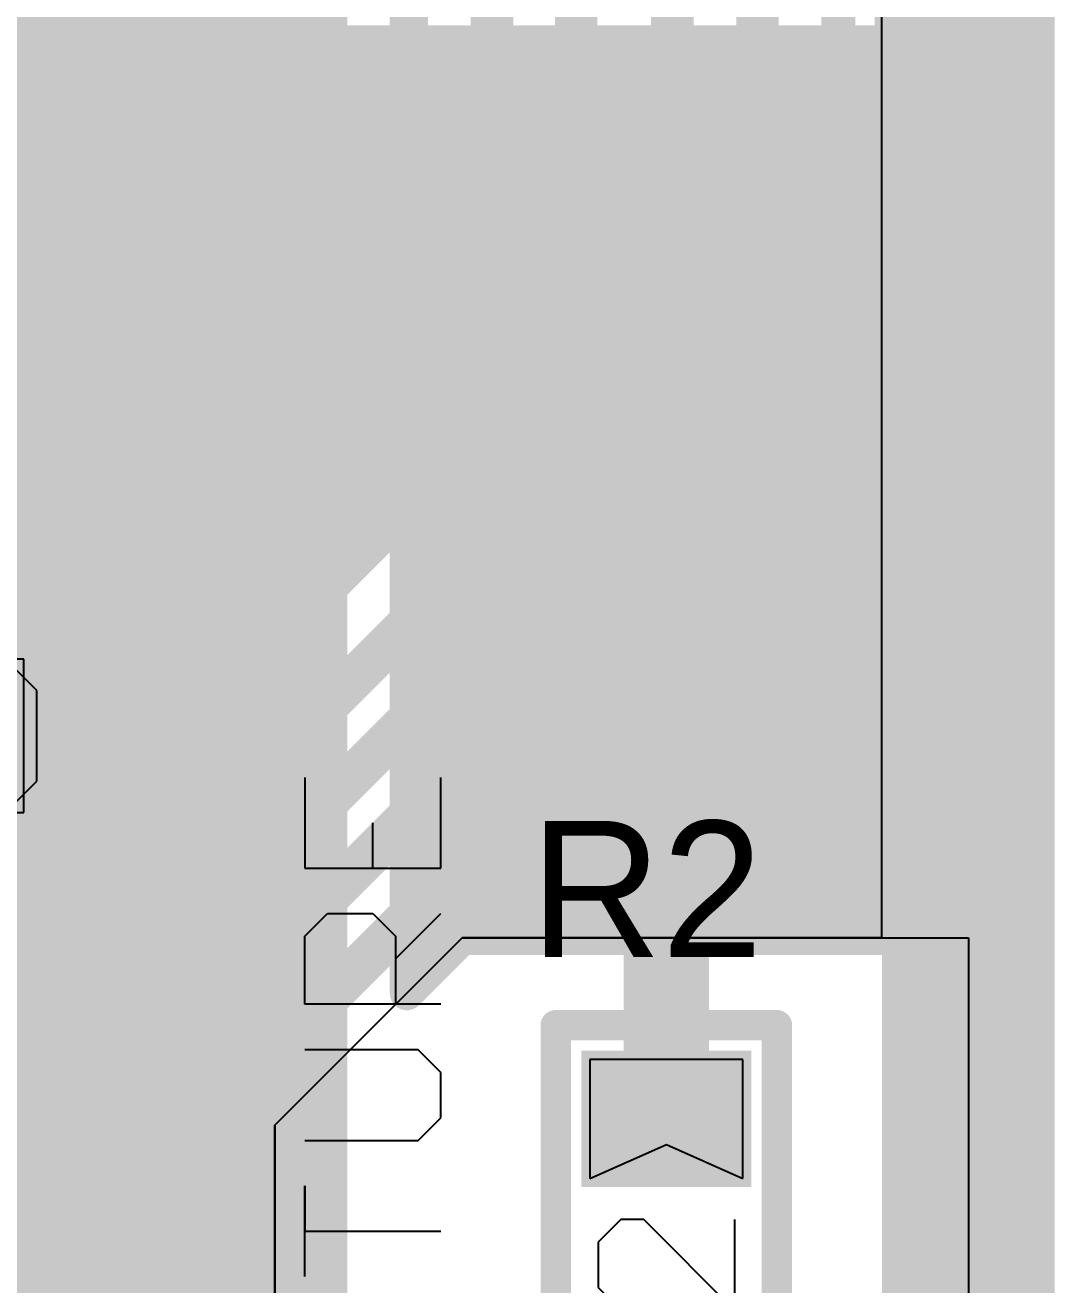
# Model space of a CAD drawing. Header units: millimetres. Extents: x 0.11 to 5.67, y 0.55 to 4.24.
# Drawn here: x 5.2089 to 5.4472, y 2.6565 to 2.9478 of the extents above; entities that cross this region are included whole.
import ezdxf

# ---------------------------------------------------------------- set-up
doc = ezdxf.new("R2010")
doc.units = ezdxf.units.MM
doc.header["$MEASUREMENT"] = 0
for name, color, linetype in [('BottomLayer', 5, 'Continuous'), ('InternalPlane1', 76, 'Continuous'), ('InternalPlane2', 16, 'Continuous'), ('KeepOutLayer', 6, 'Continuous'), ('Mechanical3', 76, 'Continuous'), ('MultiLayer', 9, 'Continuous'), ('TopLayer', 1, 'Continuous'), ('TopOverlay', 2, 'Continuous'), ('TopPaste', 8, 'Continuous'), ('TopSolder', 216, 'Continuous'), ('ViaHoleLayer', 16, 'Continuous')]:
    doc.layers.add(name, color=color, linetype=linetype)

# ---------------------------------------------------------------- blocks, each defined once
blk = doc.blocks.new('RC0603_172')
at = {"layer": 'Mechanical3'}
for p, q in [((-0.0452756, -0.015748), (-0.0452756, 0.0157379)), ((-0.0452756, 0.0157379), (-0.0295326, 0.0157379)), ((-0.0295326, 0.0157379), (-0.024285, 0.0104903)), ((-0.008542, 0.0157379), (-0.0137897, 0.0104903)), ((0.0019533, 0.0157379), (-0.008542, 0.0157379)), ((0.0072009, 0.0104903), (0.0019533, 0.0157379)), ((-0.024285, 0.0104903), (-0.024285, -5e-06)), ((0.0072009, 0.0052426), (0.0072009, 0.0104903)), ((-0.0137897, -0.015748), (0.0072009, 0.0052426)), ((-0.024285, -5e-06), (-0.0295326, -0.0052527)), ((-0.0295326, -0.0052527), (-0.0452756, -0.0052527)), ((-0.0347803, -0.0052527), (-0.024285, -0.015748)), ((0.0072009, -0.015748), (-0.0137897, -0.015748))]:
    blk.add_line(p, q, dxfattribs=at)
at = {"layer": 'TopLayer'}
for points in [[(-0.0442913, -0.0177165), (-0.0167323, -0.0177165), (-0.0442913, 0.0177165), (-0.0167323, 0.0177165)], [(0.0442677, 0.0177165), (0.0167087, 0.0177165), (0.0442677, -0.0177165), (0.0167087, -0.0177165)]]:
    blk.add_solid(points, dxfattribs=at)
at = {"layer": 'TopOverlay', "const_width": 0.0070079}
for points in [[(-0.0521653, 0.0255906), (-0.0521653, -0.0255906)], [(-0.0521653, 0.0255906), (0.0521654, 0.0255906)], [(0.0521654, 0.0255906), (0.0521654, -0.0255906)], [(-0.0521653, -0.0255906), (0.0521654, -0.0255906)]]:
    blk.add_lwpolyline(points, dxfattribs=at)
at = {"layer": 'TopOverlay', "const_width": 0.0035039}
for points in [[(-0.0539173, 0.0255906, 1), (-0.0504133, 0.0255906, 1)], [(-0.0539173, 0.0255906, 1), (-0.0504133, 0.0255906, 1)], [(0.0504134, 0.0255906, 1), (0.0539174, 0.0255906, 1)], [(0.0504134, 0.0255906, 1), (0.0539174, 0.0255906, 1)], [(-0.0539173, -0.0255906, 1), (-0.0504133, -0.0255906, 1)], [(-0.0539173, -0.0255906, 1), (-0.0504133, -0.0255906, 1)], [(0.0504134, -0.0255906, 1), (0.0539174, -0.0255906, 1)], [(0.0504134, -0.0255906, 1), (0.0539174, -0.0255906, 1)]]:
    blk.add_lwpolyline(points, format="xyb", close=True, dxfattribs=at)
at = {"layer": 'TopPaste'}
for p, q in [((-0.0442913, 0.0177165), (-0.0442913, -0.0177165)), ((-0.0167323, 0.0177165), (-0.0442913, 0.0177165)), ((-0.0246063, 0), (-0.0167323, 0.0177165)), ((0.0442677, 0.0177165), (0.0167087, 0.0177165)), ((0.0167087, 0.0177165), (0.0245827, 0)), ((0.0442677, -0.0177165), (0.0442677, 0.0177165)), ((-0.0167323, -0.0177165), (-0.0246063, 0)), ((0.0245827, 0), (0.0167087, -0.0177165)), ((-0.0442913, -0.0177165), (-0.0167323, -0.0177165)), ((0.0167087, -0.0177165), (0.0442677, -0.0177165))]:
    blk.add_line(p, q, dxfattribs=at)
at = {"layer": 'TopSolder'}
for points in [[(-0.0462598, -0.019685), (-0.0147638, -0.019685), (-0.0462598, 0.019685), (-0.0147638, 0.019685)], [(0.0462362, 0.019685), (0.0147402, 0.019685), (0.0462362, -0.019685), (0.0147402, -0.019685)]]:
    blk.add_solid(points, dxfattribs=at)
blk = doc.blocks.new('CC0603_223')
at = {"layer": 'Mechanical3'}
for p, q in [((-0.0508547, 0.0157379), (-0.0561024, 0.0104903)), ((-0.0403594, 0.0157379), (-0.0508547, 0.0157379)), ((-0.0351118, 0.0104903), (-0.0403594, 0.0157379)), ((-0.0036259, 0.0157379), (-0.0246165, 0.0157379)), ((-0.0246165, 0.0157379), (-0.0246165, -5e-06)), ((0.0121171, 0.0157379), (0.0068694, 0.0104903)), ((0.0226124, 0.0157379), (0.0121171, 0.0157379)), ((0.02786, 0.0104903), (0.0226124, 0.0157379)), ((-0.0561024, 0.0104903), (-0.0561024, -0.0105003)), ((0.0068694, 0.0104903), (0.0068694, 0.0052426)), ((0.02786, -0.0105003), (0.02786, 0.0104903)), ((-0.0246165, -5e-06), (-0.0141212, 0.0052426)), ((-0.0141212, 0.0052426), (-0.0088735, 0.0052426)), ((-0.0088735, 0.0052426), (-0.0036259, -5e-06)), ((0.0068694, 0.0052426), (0.0121171, -5e-06)), ((-0.0036259, -5e-06), (-0.0036259, -0.0105003)), ((0.0121171, -5e-06), (0.02786, -5e-06)), ((-0.0561024, -0.0105003), (-0.0508547, -0.015748)), ((-0.0403594, -0.015748), (-0.0351118, -0.0105003)), ((-0.0193688, -0.015748), (-0.0246165, -0.0105003)), ((-0.0036259, -0.0105003), (-0.0088735, -0.015748)), ((0.0068694, -0.0105003), (0.0121171, -0.015748)), ((0.0226124, -0.015748), (0.02786, -0.0105003)), ((-0.0508547, -0.015748), (-0.0403594, -0.015748)), ((-0.0088735, -0.015748), (-0.0193688, -0.015748)), ((0.0121171, -0.015748), (0.0226124, -0.015748))]:
    blk.add_line(p, q, dxfattribs=at)
at = {"layer": 'TopLayer'}
for points in [[(-0.0531496, -0.0177165), (-0.0137796, -0.0177165), (-0.0531496, 0.0177165), (-0.0137796, 0.0177165)], [(0.0531495, 0.0177165), (0.0137795, 0.0177165), (0.0531495, -0.0177165), (0.0137795, -0.0177165)]]:
    blk.add_solid(points, dxfattribs=at)
at = {"layer": 'TopOverlay', "const_width": 0.0070079}
for points in [[(-0.060352, -0.0254697, -0.2011811506940101), (-0.0603075, 0.025576)], [(0.0603783, 0.025576, -0.2011811506940102), (0.0604228, -0.0254697)]]:
    blk.add_lwpolyline(points, format="xyb", dxfattribs=at)
at = {"layer": 'TopOverlay', "const_width": 0.0035039}
for points in [[(-0.0620595, 0.025576, 1), (-0.0585555, 0.025576, 1)], [(-0.0617914, 0.0255906, 1), (-0.0582874, 0.0255906, 1)], [(0.0582873, 0.0255906, 1), (0.0617913, 0.0255906, 1)], [(0.0586263, 0.025576, 1), (0.0621303, 0.025576, 1)], [(-0.062104, -0.0254697, 1), (-0.0586, -0.0254697, 1)], [(-0.0617166, -0.0255, 1), (-0.0582126, -0.0255, 1)], [(0.0582834, -0.0255, 1), (0.0617874, -0.0255, 1)], [(0.0586708, -0.0254697, 1), (0.0621748, -0.0254697, 1)]]:
    blk.add_lwpolyline(points, format="xyb", close=True, dxfattribs=at)
at = {"layer": 'TopOverlay', "const_width": 0.0070079}
for points in [[(0.0600393, 0.0255906), (-0.0600394, 0.0255906)], [(0.0600354, -0.0255), (-0.0599646, -0.0255)]]:
    blk.add_lwpolyline(points, dxfattribs=at)
at = {"layer": 'TopPaste'}
for p, q in [((-0.0531496, 0.0177165), (-0.0531496, -0.0177165)), ((-0.0137796, 0.0177165), (-0.0531496, 0.0177165)), ((-0.0255906, 0), (-0.0137796, 0.0177165)), ((0.0531495, 0.0177165), (0.0137795, 0.0177165)), ((0.0137795, 0.0177165), (0.0255905, 0)), ((0.0531495, -0.0177165), (0.0531495, 0.0177165)), ((-0.0137796, -0.0177165), (-0.0255906, 0)), ((0.0255905, 0), (0.0137795, -0.0177165)), ((-0.0531496, -0.0177165), (-0.0137796, -0.0177165)), ((0.0137795, -0.0177165), (0.0531495, -0.0177165))]:
    blk.add_line(p, q, dxfattribs=at)
at = {"layer": 'TopSolder'}
for points in [[(-0.0551181, -0.019685), (-0.0118111, -0.019685), (-0.0551181, 0.019685), (-0.0118111, 0.019685)], [(0.055118, 0.019685), (0.011811, 0.019685), (0.055118, -0.019685), (0.011811, -0.019685)]]:
    blk.add_solid(points, dxfattribs=at)

msp = doc.modelspace()

# ---------------------------------------------------------------- linework, layer by layer
at = {"layer": 'BottomLayer'}
for p, q in [((5.2667323, 2.6934056), (5.3100394, 2.7367127)), ((5.3100394, 2.7367127), (5.4271653, 2.7367127)), ((5.4271653, 2.7367127), (5.4271653, 2.4621064)), ((5.2667323, 2.4936024), (5.2667323, 2.6934056))]:
    msp.add_line(p, q, dxfattribs=at)
for points, const_width in [([(5.4094488, 2.7367127), (5.4094488, 3.9777488)], 0.007874), ([(5.2440945, 2.4812992), (5.2440945, 2.9891732)], 0.0787402), ([(5.2972441, 2.7239174), (5.2972441, 2.9891732)], 0.007874), ([(5.2972441, 2.9438901), (5.4094488, 2.9438901)], 0.007874), ([(5.2972441, 2.9360161), (5.4094488, 2.9360161)], 0.007874), ([(5.2972441, 2.9281421), (5.4094488, 2.9281421)], 0.007874), ([(5.2972441, 2.9202681), (5.4094488, 2.9202681)], 0.007874), ([(5.2972441, 2.9123941), (5.4094488, 2.9123941)], 0.007874), ([(5.2972441, 2.9045201), (5.4094488, 2.9045201)], 0.007874), ([(5.2972441, 2.8966461), (5.4094488, 2.8966461)], 0.007874), ([(5.2972441, 2.8887721), (5.4094488, 2.8887721)], 0.007874), ([(5.2972441, 2.8808981), (5.4094488, 2.8808981)], 0.007874), ([(5.2972441, 2.8730241), (5.4094488, 2.8730241)], 0.007874), ([(5.2972441, 2.8651501), (5.4094488, 2.8651501)], 0.007874), ([(5.2972441, 2.8572761), (5.4094488, 2.8572761)], 0.007874), ([(5.2972441, 2.8494021), (5.4094488, 2.8494021)], 0.007874), ([(5.2972441, 2.8415281), (5.4094488, 2.8415281)], 0.007874), ([(5.2972441, 2.8336541), (5.4094488, 2.8336541)], 0.007874), ([(5.2972441, 2.8257801), (5.4094488, 2.8257801)], 0.007874), ([(5.2972441, 2.8179061), (5.4094488, 2.8179061)], 0.007874), ([(5.2972441, 2.8100321), (5.4094488, 2.8100321)], 0.007874), ([(5.2972441, 2.8021581), (5.4094488, 2.8021581)], 0.007874), ([(5.2972441, 2.7942841), (5.4094488, 2.7942841)], 0.007874), ([(5.2972441, 2.7864101), (5.4094488, 2.7864101)], 0.007874), ([(5.2972441, 2.7785361), (5.4094488, 2.7785361)], 0.007874), ([(5.2972441, 2.7706621), (5.4094488, 2.7706621)], 0.007874), ([(5.2972441, 2.7627881), (5.4094488, 2.7627881)], 0.007874), ([(5.2972441, 2.7549141), (5.4094488, 2.7549141)], 0.007874), ([(5.2972441, 2.7470401), (5.4094488, 2.7470401)], 0.007874), ([(5.2972441, 2.7391661), (5.4094488, 2.7391661)], 0.007874), ([(5.2972441, 2.7239174), (5.3100394, 2.7367127)], 0.007874), ([(5.3100394, 2.7367127), (5.4094488, 2.7367127)], 0.007874), ([(5.2972441, 2.7312921), (5.3046188, 2.7312921)], 0.007874)]:
    msp.add_lwpolyline(points, dxfattribs=dict(at, const_width=const_width))
for points, const_width in [([(5.2952756, 2.9438901, 1), (5.2992126, 2.9438901, 1)], 0.003937), ([(5.4074803, 2.9438901, 1), (5.4114173, 2.9438901, 1)], 0.003937), ([(5.2952756, 2.9360161, 1), (5.2992126, 2.9360161, 1)], 0.003937), ([(5.4074803, 2.9360161, 1), (5.4114173, 2.9360161, 1)], 0.003937), ([(5.2952756, 2.9281421, 1), (5.2992126, 2.9281421, 1)], 0.003937), ([(5.4074803, 2.9281421, 1), (5.4114173, 2.9281421, 1)], 0.003937), ([(5.2952756, 2.9202681, 1), (5.2992126, 2.9202681, 1)], 0.003937), ([(5.4074803, 2.9202681, 1), (5.4114173, 2.9202681, 1)], 0.003937), ([(5.2952756, 2.9123941, 1), (5.2992126, 2.9123941, 1)], 0.003937), ([(5.4074803, 2.9123941, 1), (5.4114173, 2.9123941, 1)], 0.003937), ([(5.2952756, 2.9045201, 1), (5.2992126, 2.9045201, 1)], 0.003937), ([(5.4074803, 2.9045201, 1), (5.4114173, 2.9045201, 1)], 0.003937), ([(5.2952756, 2.8966461, 1), (5.2992126, 2.8966461, 1)], 0.003937), ([(5.4074803, 2.8966461, 1), (5.4114173, 2.8966461, 1)], 0.003937), ([(5.2952756, 2.8887721, 1), (5.2992126, 2.8887721, 1)], 0.003937), ([(5.4074803, 2.8887721, 1), (5.4114173, 2.8887721, 1)], 0.003937), ([(5.2952756, 2.8808981, 1), (5.2992126, 2.8808981, 1)], 0.003937), ([(5.4074803, 2.8808981, 1), (5.4114173, 2.8808981, 1)], 0.003937), ([(5.2952756, 2.8730241, 1), (5.2992126, 2.8730241, 1)], 0.003937), ([(5.4074803, 2.8730241, 1), (5.4114173, 2.8730241, 1)], 0.003937), ([(5.2952756, 2.8651501, 1), (5.2992126, 2.8651501, 1)], 0.003937), ([(5.4074803, 2.8651501, 1), (5.4114173, 2.8651501, 1)], 0.003937), ([(5.2952756, 2.8572761, 1), (5.2992126, 2.8572761, 1)], 0.003937), ([(5.4074803, 2.8572761, 1), (5.4114173, 2.8572761, 1)], 0.003937), ([(5.2952756, 2.8494021, 1), (5.2992126, 2.8494021, 1)], 0.003937), ([(5.4074803, 2.8494021, 1), (5.4114173, 2.8494021, 1)], 0.003937), ([(5.2952756, 2.8415281, 1), (5.2992126, 2.8415281, 1)], 0.003937), ([(5.4074803, 2.8415281, 1), (5.4114173, 2.8415281, 1)], 0.003937), ([(5.2952756, 2.8336541, 1), (5.2992126, 2.8336541, 1)], 0.003937), ([(5.4074803, 2.8336541, 1), (5.4114173, 2.8336541, 1)], 0.003937), ([(5.2952756, 2.8257801, 1), (5.2992126, 2.8257801, 1)], 0.003937), ([(5.4074803, 2.8257801, 1), (5.4114173, 2.8257801, 1)], 0.003937), ([(5.2952756, 2.8179061, 1), (5.2992126, 2.8179061, 1)], 0.003937), ([(5.4074803, 2.8179061, 1), (5.4114173, 2.8179061, 1)], 0.003937), ([(5.2952756, 2.8100321, 1), (5.2992126, 2.8100321, 1)], 0.003937), ([(5.4074803, 2.8100321, 1), (5.4114173, 2.8100321, 1)], 0.003937), ([(5.2952756, 2.8021581, 1), (5.2992126, 2.8021581, 1)], 0.003937), ([(5.4074803, 2.8021581, 1), (5.4114173, 2.8021581, 1)], 0.003937), ([(5.2952756, 2.7942841, 1), (5.2992126, 2.7942841, 1)], 0.003937), ([(5.4074803, 2.7942841, 1), (5.4114173, 2.7942841, 1)], 0.003937), ([(5.2952756, 2.7864101, 1), (5.2992126, 2.7864101, 1)], 0.003937), ([(5.4074803, 2.7864101, 1), (5.4114173, 2.7864101, 1)], 0.003937), ([(5.2952756, 2.7785361, 1), (5.2992126, 2.7785361, 1)], 0.003937), ([(5.4074803, 2.7785361, 1), (5.4114173, 2.7785361, 1)], 0.003937), ([(5.2952756, 2.7706621, 1), (5.2992126, 2.7706621, 1)], 0.003937), ([(5.4074803, 2.7706621, 1), (5.4114173, 2.7706621, 1)], 0.003937), ([(5.351378, 2.7598425, 1), (5.363189, 2.7598425, 1)], 0.011811), ([(5.2952756, 2.7627881, 1), (5.2992126, 2.7627881, 1)], 0.003937), ([(5.4074803, 2.7627881, 1), (5.4114173, 2.7627881, 1)], 0.003937), ([(5.2952756, 2.7549141, 1), (5.2992126, 2.7549141, 1)], 0.003937), ([(5.4074803, 2.7549141, 1), (5.4114173, 2.7549141, 1)], 0.003937), ([(5.2952756, 2.7470401, 1), (5.2992126, 2.7470401, 1)], 0.003937), ([(5.4074803, 2.7470401, 1), (5.4114173, 2.7470401, 1)], 0.003937), ([(5.2952756, 2.7391661, 1), (5.2992126, 2.7391661, 1)], 0.003937), ([(5.4074803, 2.7391661, 1), (5.4114173, 2.7391661, 1)], 0.003937), ([(5.3080709, 2.7367127, 1), (5.3120079, 2.7367127, 1)], 0.003937), ([(5.3080709, 2.7367127, 1), (5.3120079, 2.7367127, 1)], 0.003937), ([(5.4074803, 2.7367127, 1), (5.4114173, 2.7367127, 1)], 0.003937), ([(5.4074803, 2.7367127, 1), (5.4114173, 2.7367127, 1)], 0.003937), ([(5.2952756, 2.7312921, 1), (5.2992126, 2.7312921, 1)], 0.003937), ([(5.3026503, 2.7312921, 1), (5.3065873, 2.7312921, 1)], 0.003937), ([(5.2952756, 2.7239174, 1), (5.2992126, 2.7239174, 1)], 0.003937), ([(5.2952756, 2.7239174, 1), (5.2992126, 2.7239174, 1)], 0.003937)]:
    msp.add_lwpolyline(points, format="xyb", close=True, dxfattribs=dict(at, const_width=const_width))
at = {"layer": 'InternalPlane1'}
for p, q in [((5.4070685, 4.1442733), (5.4070685, 2.7367127)), ((5.2667323, 2.6934056), (5.3100394, 2.7367127)), ((5.3100394, 2.7367127), (5.2667323, 2.6934056)), ((5.3100394, 2.7367127), (5.4271653, 2.7367127)), ((5.4070685, 2.7367127), (5.3100394, 2.7367127)), ((5.4271653, 2.7367127), (5.4271653, 2.4621064)), ((5.2667323, 2.4936024), (5.2667323, 2.6934056)), ((5.2667323, 2.6934056), (5.2667323, 2.4936024))]:
    msp.add_line(p, q, dxfattribs=at)
at = {"layer": 'InternalPlane1', "const_width": 0.04}
msp.add_lwpolyline([(5.4271653, 0.621063), (5.4271653, 4.1643701)], dxfattribs=at)
at = {"layer": 'InternalPlane2'}
for p, q in [((5.4070685, 4.1442733), (5.4070685, 2.7367126)), ((5.2667323, 2.6934055), (5.3100394, 2.7367126)), ((5.3100394, 2.7367126), (5.2667323, 2.6934055)), ((5.3100394, 2.7367126), (5.4271653, 2.7367126)), ((5.4070685, 2.7367126), (5.3100394, 2.7367126)), ((5.4271653, 2.7367126), (5.4271653, 2.4621063)), ((5.2667323, 2.4936023), (5.2667323, 2.6934055)), ((5.2667323, 2.6934055), (5.2667323, 2.4936023))]:
    msp.add_line(p, q, dxfattribs=at)
at = {"layer": 'InternalPlane2', "const_width": 0.04}
msp.add_lwpolyline([(5.4271653, 0.621063), (5.4271653, 4.1643701)], dxfattribs=at)
at = {"layer": 'InternalPlane2', "const_width": 0.0259055}
msp.add_lwpolyline([(5.3443308, 2.7598425, 1), (5.3702362, 2.7598425, 1)], format="xyb", close=True, dxfattribs=at)
at = {"layer": 'KeepOutLayer', "const_width": 0.007874}
msp.add_lwpolyline([(5.4271653, 0.621063), (5.4271653, 4.1643701)], dxfattribs=at)
at = {"layer": 'MultiLayer', "const_width": 0.011811}
msp.add_lwpolyline([(5.351378, 2.7598425, 1), (5.363189, 2.7598425, 1)], format="xyb", close=True, dxfattribs=at)
at = {"layer": 'TopLayer'}
for p, q in [((5.2667323, 2.6934056), (5.3100394, 2.7367127)), ((5.3100394, 2.7367127), (5.4271653, 2.7367127)), ((5.4271653, 2.7367127), (5.4271653, 2.4621064)), ((5.2667323, 2.4936024), (5.2667323, 2.6934056))]:
    msp.add_line(p, q, dxfattribs=at)
for points, const_width in [([(5.4094488, 2.7367127), (5.4094488, 3.9777488)], 0.007874), ([(5.3783726, 2.8222702), (5.3783726, 3.6933617)], 0.0098425), ([(5.3970733, 2.8222702), (5.3970733, 3.6933617)], 0.007874), ([(5.3364163, 2.8258402), (5.3364163, 3.690776)], 0.0098425), ([(5.3586875, 2.8258404), (5.3586875, 3.6907758)], 0.0098425), ([(5.3169291, 2.828624), (5.3169291, 3.6879922)], 0.0098425), ([(5.2982284, 2.8363701), (5.2982284, 3.6802461)], 0.007874), ([(5.1476379, 2.9438901), (5.2982284, 2.9438901)], 0.007874), ([(5.3970733, 2.9438901), (5.4094488, 2.9438901)], 0.007874), ([(5.1476379, 2.9360161), (5.2982284, 2.9360161)], 0.007874), ([(5.3970733, 2.9360161), (5.4094488, 2.9360161)], 0.007874), ([(5.1476379, 2.9281421), (5.2982284, 2.9281421)], 0.007874), ([(5.3970733, 2.9281421), (5.4094488, 2.9281421)], 0.007874), ([(5.1476379, 2.9202681), (5.2982284, 2.9202681)], 0.007874), ([(5.3970733, 2.9202681), (5.4094488, 2.9202681)], 0.007874), ([(5.1476379, 2.9123941), (5.2982284, 2.9123941)], 0.007874), ([(5.3970733, 2.9123941), (5.4094488, 2.9123941)], 0.007874), ([(5.1476379, 2.9045201), (5.2982284, 2.9045201)], 0.007874), ([(5.3970733, 2.9045201), (5.4094488, 2.9045201)], 0.007874), ([(5.1476379, 2.8966461), (5.2982284, 2.8966461)], 0.007874), ([(5.3970733, 2.8966461), (5.4094488, 2.8966461)], 0.007874), ([(5.0756519, 2.8887721), (5.2982284, 2.8887721)], 0.007874), ([(5.3970733, 2.8887721), (5.4094488, 2.8887721)], 0.007874), ([(5.1456694, 2.8808981), (5.2982284, 2.8808981)], 0.007874), ([(5.3970733, 2.8808981), (5.4094488, 2.8808981)], 0.007874), ([(5.1456694, 2.8730241), (5.2982284, 2.8730241)], 0.007874), ([(5.3970733, 2.8730241), (5.4094488, 2.8730241)], 0.007874), ([(5.1456694, 2.8651501), (5.2982284, 2.8651501)], 0.007874), ([(5.3970733, 2.8651501), (5.4094488, 2.8651501)], 0.007874), ([(5.1456694, 2.8572761), (5.2982284, 2.8572761)], 0.007874), ([(5.3970733, 2.8572761), (5.4094488, 2.8572761)], 0.007874), ([(5.1456694, 2.8494021), (5.2982284, 2.8494021)], 0.007874), ([(5.3970733, 2.8494021), (5.4094488, 2.8494021)], 0.007874), ([(5.1456694, 2.8415281), (5.2982284, 2.8415281)], 0.007874), ([(5.3970733, 2.8415281), (5.4094488, 2.8415281)], 0.007874), ([(5.2204725, 2.7586142), (5.2982284, 2.8363701)], 0.007874), ([(5.1456694, 2.8336541), (5.2955124, 2.8336541)], 0.007874), ([(5.3970733, 2.8336541), (5.4094488, 2.8336541)], 0.007874), ([(5.0306279, 2.5423228), (5.3169291, 2.828624)], 0.0098425), ([(5.0371509, 2.5265748), (5.3364163, 2.8258402)], 0.0098425), ([(5.0417054, 2.5088583), (5.3586875, 2.8258404)], 0.0098425), ([(5.1456694, 2.8257801), (5.2876384, 2.8257801)], 0.007874), ([(5.3970733, 2.8257801), (5.4094488, 2.8257801)], 0.007874), ([(5.0492127, 2.4931103), (5.3783726, 2.8222702)], 0.0098425), ([(4.9595302, 2.8179061), (5.2797644, 2.8179061)], 0.007874), ([(5.396557, 2.8179061), (5.4094488, 2.8179061)], 0.007874), ([(5.1574803, 2.8129922), (5.2204725, 2.8129922)], 0.007874), ([(5.2204725, 2.7586142), (5.2204725, 2.8129922)], 0.007874), ([(5.2204725, 2.8100321), (5.2718904, 2.8100321)], 0.007874), ([(5.3192619, 2.7367127), (5.391596, 2.8090468)], 0.007874), ([(5.3925128, 2.8100321), (5.4094488, 2.8100321)], 0.007874), ([(5.2204725, 2.8021581), (5.2640164, 2.8021581)], 0.007874), ([(5.3847073, 2.8021581), (5.4094488, 2.8021581)], 0.007874), ([(5.2204725, 2.7942841), (5.2561424, 2.7942841)], 0.007874), ([(5.3768333, 2.7942841), (5.4094488, 2.7942841)], 0.007874), ([(5.2204725, 2.7864101), (5.2482684, 2.7864101)], 0.007874), ([(5.3689593, 2.7864101), (5.4094488, 2.7864101)], 0.007874), ([(5.1889764, 2.7834646), (5.2165354, 2.7834646)], 0.007874), ([(5.2204725, 2.7785361), (5.2403944, 2.7785361)], 0.007874), ([(5.3610853, 2.7785361), (5.4094488, 2.7785361)], 0.007874), ([(5.2204725, 2.7706621), (5.2325204, 2.7706621)], 0.007874), ([(5.3532113, 2.7706621), (5.4094488, 2.7706621)], 0.007874), ([(5.3572834, 2.7598424), (5.3572835, 2.7598425)], 0.019685), ([(5.3572834, 2.6948583), (5.3572834, 2.7598424)], 0.019685), ([(5.2204725, 2.7627881), (5.2246464, 2.7627881)], 0.007874), ([(5.3453373, 2.7627881), (5.4094488, 2.7627881)], 0.007874), ([(5.2157953, 2.753937), (5.2204725, 2.7586142)], 0.007874), ([(5.0228818, 2.5610235), (5.2157953, 2.753937)], 0.007874), ([(5.1574803, 2.753937), (5.2157953, 2.753937)], 0.007874), ([(5.3374633, 2.7549141), (5.4094488, 2.7549141)], 0.007874), ([(5.1101011, 2.7470401), (5.2088984, 2.7470401)], 0.007874), ([(5.3295893, 2.7470401), (5.4094488, 2.7470401)], 0.007874), ([(5.3217153, 2.7391661), (5.4094488, 2.7391661)], 0.007874), ([(5.3192619, 2.7367127), (5.4094488, 2.7367127)], 0.007874), ([(5.0624361, 2.4798869), (5.2667323, 2.6841831)], 0.007874), ([(5.2667323, 2.5964508), (5.2667323, 2.6841831)], 0.007874), ([(5.2587233, 2.6761741), (5.2667323, 2.6761741)], 0.007874), ([(5.2508493, 2.6683001), (5.2667323, 2.6683001)], 0.007874), ([(5.2429753, 2.6604261), (5.2667323, 2.6604261)], 0.007874), ([(5.2351013, 2.6525521), (5.2667323, 2.6525521)], 0.007874)]:
    msp.add_lwpolyline(points, dxfattribs=dict(at, const_width=const_width))
for points, const_width in [([(5.2962599, 2.9438901, 1), (5.3001969, 2.9438901, 1)], 0.003937), ([(5.3951048, 2.9438901, 1), (5.3990418, 2.9438901, 1)], 0.003937), ([(5.4074803, 2.9438901, 1), (5.4114173, 2.9438901, 1)], 0.003937), ([(5.2962599, 2.9360161, 1), (5.3001969, 2.9360161, 1)], 0.003937), ([(5.3951048, 2.9360161, 1), (5.3990418, 2.9360161, 1)], 0.003937), ([(5.4074803, 2.9360161, 1), (5.4114173, 2.9360161, 1)], 0.003937), ([(5.2962599, 2.9281421, 1), (5.3001969, 2.9281421, 1)], 0.003937), ([(5.3951048, 2.9281421, 1), (5.3990418, 2.9281421, 1)], 0.003937), ([(5.4074803, 2.9281421, 1), (5.4114173, 2.9281421, 1)], 0.003937), ([(5.2962599, 2.9202681, 1), (5.3001969, 2.9202681, 1)], 0.003937), ([(5.3951048, 2.9202681, 1), (5.3990418, 2.9202681, 1)], 0.003937), ([(5.4074803, 2.9202681, 1), (5.4114173, 2.9202681, 1)], 0.003937), ([(5.2962599, 2.9123941, 1), (5.3001969, 2.9123941, 1)], 0.003937), ([(5.3951048, 2.9123941, 1), (5.3990418, 2.9123941, 1)], 0.003937), ([(5.4074803, 2.9123941, 1), (5.4114173, 2.9123941, 1)], 0.003937), ([(5.2962599, 2.9045201, 1), (5.3001969, 2.9045201, 1)], 0.003937), ([(5.3951048, 2.9045201, 1), (5.3990418, 2.9045201, 1)], 0.003937), ([(5.4074803, 2.9045201, 1), (5.4114173, 2.9045201, 1)], 0.003937), ([(5.2962599, 2.8966461, 1), (5.3001969, 2.8966461, 1)], 0.003937), ([(5.3951048, 2.8966461, 1), (5.3990418, 2.8966461, 1)], 0.003937), ([(5.4074803, 2.8966461, 1), (5.4114173, 2.8966461, 1)], 0.003937), ([(5.2962599, 2.8887721, 1), (5.3001969, 2.8887721, 1)], 0.003937), ([(5.3951048, 2.8887721, 1), (5.3990418, 2.8887721, 1)], 0.003937), ([(5.4074803, 2.8887721, 1), (5.4114173, 2.8887721, 1)], 0.003937), ([(5.2962599, 2.8808981, 1), (5.3001969, 2.8808981, 1)], 0.003937), ([(5.3951048, 2.8808981, 1), (5.3990418, 2.8808981, 1)], 0.003937), ([(5.4074803, 2.8808981, 1), (5.4114173, 2.8808981, 1)], 0.003937), ([(5.2962599, 2.8730241, 1), (5.3001969, 2.8730241, 1)], 0.003937), ([(5.3951048, 2.8730241, 1), (5.3990418, 2.8730241, 1)], 0.003937), ([(5.4074803, 2.8730241, 1), (5.4114173, 2.8730241, 1)], 0.003937), ([(5.2962599, 2.8651501, 1), (5.3001969, 2.8651501, 1)], 0.003937), ([(5.3951048, 2.8651501, 1), (5.3990418, 2.8651501, 1)], 0.003937), ([(5.4074803, 2.8651501, 1), (5.4114173, 2.8651501, 1)], 0.003937), ([(5.2962599, 2.8572761, 1), (5.3001969, 2.8572761, 1)], 0.003937), ([(5.3951048, 2.8572761, 1), (5.3990418, 2.8572761, 1)], 0.003937), ([(5.4074803, 2.8572761, 1), (5.4114173, 2.8572761, 1)], 0.003937), ([(5.2962599, 2.8494021, 1), (5.3001969, 2.8494021, 1)], 0.003937), ([(5.3951048, 2.8494021, 1), (5.3990418, 2.8494021, 1)], 0.003937), ([(5.4074803, 2.8494021, 1), (5.4114173, 2.8494021, 1)], 0.003937), ([(5.2962599, 2.8415281, 1), (5.3001969, 2.8415281, 1)], 0.003937), ([(5.3951048, 2.8415281, 1), (5.3990418, 2.8415281, 1)], 0.003937), ([(5.4074803, 2.8415281, 1), (5.4114173, 2.8415281, 1)], 0.003937), ([(5.2962599, 2.8363701, 1), (5.3001969, 2.8363701, 1)], 0.003937), ([(5.2962599, 2.8363701, 1), (5.3001969, 2.8363701, 1)], 0.003937), ([(5.2935439, 2.8336541, 1), (5.2974809, 2.8336541, 1)], 0.003937), ([(5.3951048, 2.8336541, 1), (5.3990418, 2.8336541, 1)], 0.003937), ([(5.4074803, 2.8336541, 1), (5.4114173, 2.8336541, 1)], 0.003937), ([(5.3144685, 2.828624, 1), (5.3193897, 2.828624, 1)], 0.0049212), ([(5.3144685, 2.828624, 1), (5.3193897, 2.828624, 1)], 0.0049212), ([(5.2856699, 2.8257801, 1), (5.2896069, 2.8257801, 1)], 0.003937), ([(5.3339557, 2.8258402, 1), (5.3388769, 2.8258402, 1)], 0.0049212), ([(5.3339557, 2.8258402, 1), (5.3388769, 2.8258402, 1)], 0.0049212), ([(5.3562269, 2.8258404, 1), (5.3611481, 2.8258404, 1)], 0.0049212), ([(5.3562269, 2.8258404, 1), (5.3611481, 2.8258404, 1)], 0.0049212), ([(5.3951048, 2.8257801, 1), (5.3990418, 2.8257801, 1)], 0.003937), ([(5.4074803, 2.8257801, 1), (5.4114173, 2.8257801, 1)], 0.003937), ([(5.375912, 2.8222702, 1), (5.3808332, 2.8222702, 1)], 0.0049212), ([(5.375912, 2.8222702, 1), (5.3808332, 2.8222702, 1)], 0.0049212), ([(5.3951048, 2.8222702, 1), (5.3990418, 2.8222702, 1)], 0.003937), ([(5.3951048, 2.8222702, 1), (5.3990418, 2.8222702, 1)], 0.003937), ([(5.3951048, 2.8222702, 1), (5.3990418, 2.8222702, 1)], 0.003937), ([(5.2777959, 2.8179061, 1), (5.2817329, 2.8179061, 1)], 0.003937), ([(5.3945885, 2.8179061, 1), (5.3985255, 2.8179061, 1)], 0.003937), ([(5.4074803, 2.8179061, 1), (5.4114173, 2.8179061, 1)], 0.003937), ([(5.218504, 2.8129922, 1), (5.222441, 2.8129922, 1)], 0.003937), ([(5.218504, 2.8129922, 1), (5.222441, 2.8129922, 1)], 0.003937), ([(5.218504, 2.8100321, 1), (5.222441, 2.8100321, 1)], 0.003937), ([(5.2699219, 2.8100321, 1), (5.2738589, 2.8100321, 1)], 0.003937), ([(5.3896275, 2.8090468, 1), (5.3935645, 2.8090468, 1)], 0.003937), ([(5.3896275, 2.8090468, 1), (5.3935645, 2.8090468, 1)], 0.003937), ([(5.3896275, 2.8090468, 1), (5.3935645, 2.8090468, 1)], 0.003937), ([(5.3905443, 2.8100321, 1), (5.3944813, 2.8100321, 1)], 0.003937), ([(5.4074803, 2.8100321, 1), (5.4114173, 2.8100321, 1)], 0.003937), ([(5.218504, 2.8021581, 1), (5.222441, 2.8021581, 1)], 0.003937), ([(5.2620479, 2.8021581, 1), (5.2659849, 2.8021581, 1)], 0.003937), ([(5.3827388, 2.8021581, 1), (5.3866758, 2.8021581, 1)], 0.003937), ([(5.4074803, 2.8021581, 1), (5.4114173, 2.8021581, 1)], 0.003937), ([(5.218504, 2.7942841, 1), (5.222441, 2.7942841, 1)], 0.003937), ([(5.2541739, 2.7942841, 1), (5.2581109, 2.7942841, 1)], 0.003937), ([(5.3748648, 2.7942841, 1), (5.3788018, 2.7942841, 1)], 0.003937), ([(5.4074803, 2.7942841, 1), (5.4114173, 2.7942841, 1)], 0.003937), ([(5.218504, 2.7864101, 1), (5.222441, 2.7864101, 1)], 0.003937), ([(5.2462999, 2.7864101, 1), (5.2502369, 2.7864101, 1)], 0.003937), ([(5.3669908, 2.7864101, 1), (5.3709278, 2.7864101, 1)], 0.003937), ([(5.4074803, 2.7864101, 1), (5.4114173, 2.7864101, 1)], 0.003937), ([(5.2145669, 2.7834646, 1), (5.2185039, 2.7834646, 1)], 0.003937), ([(5.218504, 2.7785361, 1), (5.222441, 2.7785361, 1)], 0.003937), ([(5.2384259, 2.7785361, 1), (5.2423629, 2.7785361, 1)], 0.003937), ([(5.3591168, 2.7785361, 1), (5.3630538, 2.7785361, 1)], 0.003937), ([(5.4074803, 2.7785361, 1), (5.4114173, 2.7785361, 1)], 0.003937), ([(5.218504, 2.7706621, 1), (5.222441, 2.7706621, 1)], 0.003937), ([(5.2305519, 2.7706621, 1), (5.2344889, 2.7706621, 1)], 0.003937), ([(5.3512428, 2.7706621, 1), (5.3551798, 2.7706621, 1)], 0.003937), ([(5.4074803, 2.7706621, 1), (5.4114173, 2.7706621, 1)], 0.003937), ([(5.351378, 2.7598425, 1), (5.363189, 2.7598425, 1)], 0.011811), ([(5.3523622, 2.7598424, 1), (5.3622046, 2.7598424, 1)], 0.0098425), ([(5.3523622, 2.7598424, 1), (5.3622046, 2.7598424, 1)], 0.0098425), ([(5.3523623, 2.7598425, 1), (5.3622047, 2.7598425, 1)], 0.0098425), ([(5.218504, 2.7627881, 1), (5.222441, 2.7627881, 1)], 0.003937), ([(5.2226779, 2.7627881, 1), (5.2266149, 2.7627881, 1)], 0.003937), ([(5.3433688, 2.7627881, 1), (5.3473058, 2.7627881, 1)], 0.003937), ([(5.4074803, 2.7627881, 1), (5.4114173, 2.7627881, 1)], 0.003937), ([(5.218504, 2.7586142, 1), (5.222441, 2.7586142, 1)], 0.003937), ([(5.218504, 2.7586142, 1), (5.222441, 2.7586142, 1)], 0.003937), ([(5.218504, 2.7586142, 1), (5.222441, 2.7586142, 1)], 0.003937), ([(5.2138268, 2.753937, 1), (5.2177638, 2.753937, 1)], 0.003937), ([(5.2138268, 2.753937, 1), (5.2177638, 2.753937, 1)], 0.003937), ([(5.2138268, 2.753937, 1), (5.2177638, 2.753937, 1)], 0.003937), ([(5.3354948, 2.7549141, 1), (5.3394318, 2.7549141, 1)], 0.003937), ([(5.4074803, 2.7549141, 1), (5.4114173, 2.7549141, 1)], 0.003937), ([(5.2069299, 2.7470401, 1), (5.2108669, 2.7470401, 1)], 0.003937), ([(5.3276208, 2.7470401, 1), (5.3315578, 2.7470401, 1)], 0.003937), ([(5.4074803, 2.7470401, 1), (5.4114173, 2.7470401, 1)], 0.003937), ([(5.3197468, 2.7391661, 1), (5.3236838, 2.7391661, 1)], 0.003937), ([(5.4074803, 2.7391661, 1), (5.4114173, 2.7391661, 1)], 0.003937), ([(5.3172934, 2.7367127, 1), (5.3212304, 2.7367127, 1)], 0.003937), ([(5.3172934, 2.7367127, 1), (5.3212304, 2.7367127, 1)], 0.003937), ([(5.4074803, 2.7367127, 1), (5.4114173, 2.7367127, 1)], 0.003937), ([(5.4074803, 2.7367127, 1), (5.4114173, 2.7367127, 1)], 0.003937), ([(5.3523622, 2.6948583, 1), (5.3622046, 2.6948583, 1)], 0.0098425), ([(5.2647638, 2.6841831, 1), (5.2687008, 2.6841831, 1)], 0.003937), ([(5.2647638, 2.6841831, 1), (5.2687008, 2.6841831, 1)], 0.003937), ([(5.2567548, 2.6761741, 1), (5.2606918, 2.6761741, 1)], 0.003937), ([(5.2647638, 2.6761741, 1), (5.2687008, 2.6761741, 1)], 0.003937), ([(5.2488808, 2.6683001, 1), (5.2528178, 2.6683001, 1)], 0.003937), ([(5.2647638, 2.6683001, 1), (5.2687008, 2.6683001, 1)], 0.003937), ([(5.2410068, 2.6604261, 1), (5.2449438, 2.6604261, 1)], 0.003937), ([(5.2647638, 2.6604261, 1), (5.2687008, 2.6604261, 1)], 0.003937), ([(5.2331328, 2.6525521, 1), (5.2370698, 2.6525521, 1)], 0.003937), ([(5.2647638, 2.6525521, 1), (5.2687008, 2.6525521, 1)], 0.003937)]:
    msp.add_lwpolyline(points, format="xyb", close=True, dxfattribs=dict(at, const_width=const_width))
at = {"layer": 'TopLayer', "const_width": 0.007874}
msp.add_lwpolyline([(5.3970733, 2.8222702, -0.198912367379658), (5.391596, 2.8090468)], format="xyb", dxfattribs=at)
msp.add_lwpolyline([(5.3970733, 2.8222702, -0.198912367379658), (5.391596, 2.8090468)], format="xyb", dxfattribs=at)
at = {"layer": 'TopOverlay'}
for p, q in [((5.2736322, 2.7738417), (5.2736322, 2.7528511)), ((5.3051181, 2.7528511), (5.3051181, 2.7738417)), ((5.2893751, 2.7528511), (5.2893751, 2.7633464)), ((5.2736322, 2.7528511), (5.3051181, 2.7528511)), ((5.2736322, 2.7371082), (5.2788798, 2.7423558)), ((5.2788798, 2.7423558), (5.2893751, 2.7423558)), ((5.2893751, 2.7423558), (5.2946228, 2.7371082)), ((5.2946228, 2.7318605), (5.3051181, 2.7423558)), ((5.2736322, 2.7213652), (5.2736322, 2.7371082)), ((5.2946228, 2.7371082), (5.2946228, 2.7213652)), ((5.3051181, 2.7213652), (5.2736322, 2.7213652)), ((5.2998704, 2.7108699), (5.2736322, 2.7108699)), ((5.3051181, 2.7056223), (5.2998704, 2.7108699)), ((5.3051181, 2.695127), (5.3051181, 2.7056223)), ((5.2998704, 2.6898793), (5.3051181, 2.695127)), ((5.2736322, 2.6898793), (5.2998704, 2.6898793)), ((5.2736322, 2.6583934), (5.2736322, 2.679384)), ((5.2736322, 2.679384), (5.2736322, 2.6688887)), ((5.2736322, 2.6688887), (5.3051181, 2.6688887))]:
    msp.add_line(p, q, dxfattribs=at)
at = {"layer": 'ViaHoleLayer', "const_width": 0.0059055}
msp.add_lwpolyline([(5.3543308, 2.7598425, 1), (5.3602362, 2.7598425, 1)], format="xyb", close=True, dxfattribs=at)

# ---------------------------------------------------------------- block references
for name, p, rotation in [('CC0603_223', (5.1555118, 2.7834646), 180), ('RC0603_172', (5.3572834, 2.6643701), 90)]:
    msp.add_blockref(name, p, dxfattribs=dict(rotation=rotation))

# ---------------------------------------------------------------- texts
at = {"layer": 'TopOverlay'}
msp.add_text('R2', height=0.0314961, dxfattribs=at).set_placement((5.3257874, 2.7322835))

doc.saveas('drawing.dxf')
